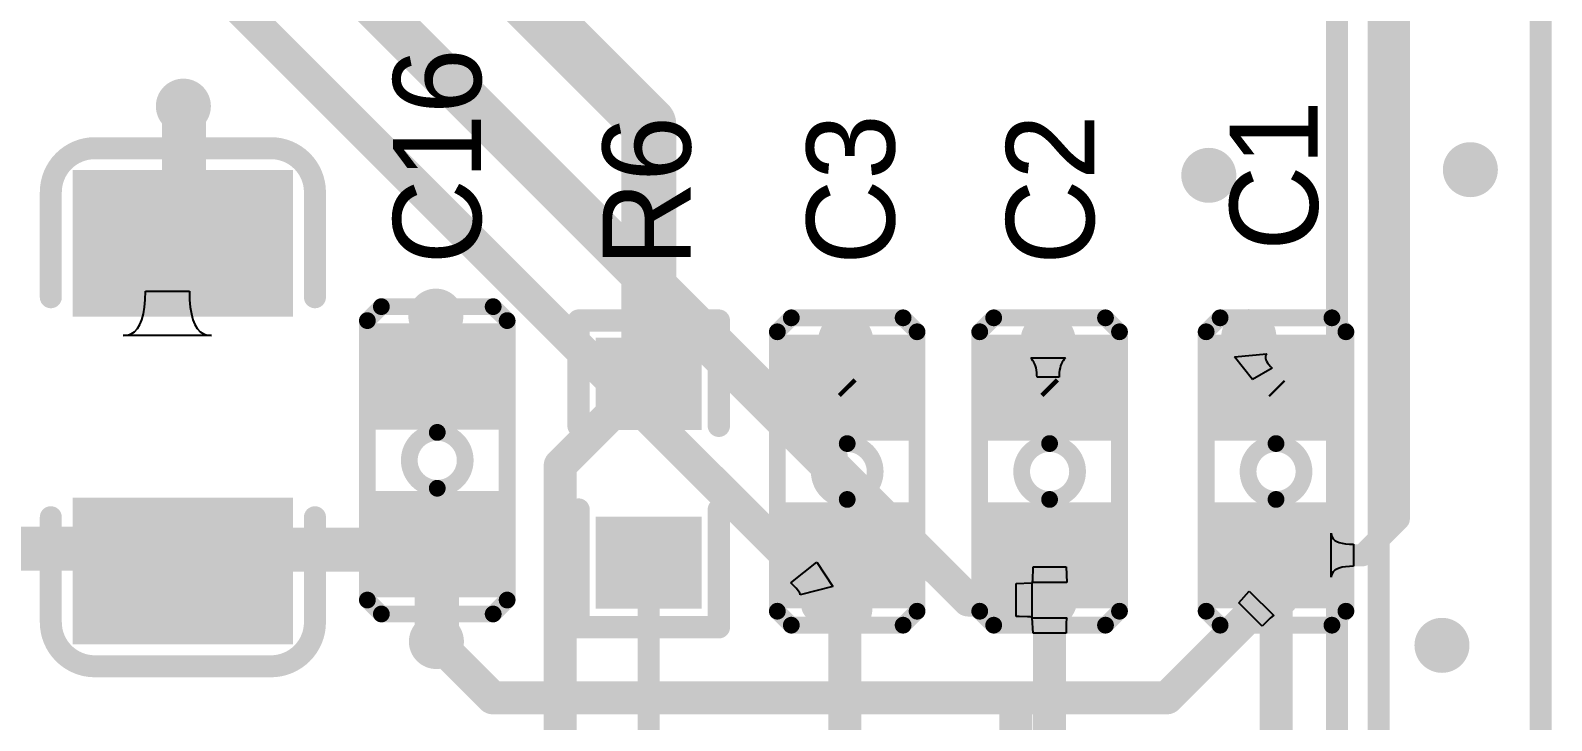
# Model space of a CAD drawing. Extents: x 244 to 457, y 184 to 319.
# Drawn here: x 331.43 to 345.26, y 253.59 to 259.87 of the extents above; entities that cross this region are included whole.
import ezdxf

# ---------------------------------------------------------------- set-up
doc = ezdxf.new("R2010")
doc.units = 0
doc.layers.get('0').update_dxf_attribs({"linetype": 'CONTINUOUS'})
for name, color, linetype in [('BOTTOMLAYER', 5, 'CONTINUOUS'), ('MULTILAYER', 9, 'CONTINUOUS'), ('TOPLAYER', 1, 'CONTINUOUS'), ('TOPOVERLAY', 2, 'CONTINUOUS'), ('TOPPASTE', 8, 'CONTINUOUS'), ('TOPSOLDER', 216, 'CONTINUOUS'), ('VIAHOLELAYER', 16, 'CONTINUOUS')]:
    doc.layers.add(name, color=color, linetype=linetype)

# ---------------------------------------------------------------- blocks, each defined once
blk = doc.blocks.new('R0603_29')
at = {"layer": 'TOPLAYER'}
for points in [[(-1.1303, -0.381), (-0.4953, -0.381), (-1.1303, 0.381), (-0.4953, 0.381)], [(0.4953, -0.381), (1.1303, -0.381), (0.4953, 0.381), (1.1303, 0.381)]]:
    blk.add_solid(points, dxfattribs=at)
at = {"layer": 'TOPOVERLAY', "const_width": 0.2032}
for points in [[(-0.4318, 0.6373926799999999), (-1.38760708, 0.6373926799999999)], [(-1.38760708, -0.6373926799999999), (-1.38760708, 0.6373926799999999)], [(1.39999974, 0.6373926799999999), (0.3302, 0.6373926799999999)], [(1.39999974, -0.6373926799999999), (1.39999974, 0.6373926799999999)], [(-0.4318, -0.6373926799999999), (-1.38760708, -0.6373926799999999)], [(1.39999974, -0.6373926799999999), (0.3302, -0.6373926799999999)]]:
    blk.add_lwpolyline(points, dxfattribs=at)
at = {"layer": 'TOPOVERLAY', "const_width": 0.1016}
for points in [[(-1.43840708, 0.6373926799999999, 1), (-1.33680708, 0.6373926799999999, 1)], [(-1.43840708, 0.6373926799999999, 1), (-1.33680708, 0.6373926799999999, 1)], [(-0.4826, 0.6373926799999999, 1), (-0.381, 0.6373926799999999, 1)], [(0.2794, 0.6373926799999999, 1), (0.381, 0.6373926799999999, 1)], [(1.34919974, 0.6373926799999999, 1), (1.45079974, 0.6373926799999999, 1)], [(1.34919974, 0.6373926799999999, 1), (1.45079974, 0.6373926799999999, 1)], [(-1.43840708, -0.6373926799999999, 1), (-1.33680708, -0.6373926799999999, 1)], [(-1.43840708, -0.6373926799999999, 1), (-1.33680708, -0.6373926799999999, 1)], [(-0.4826, -0.6373926799999999, 1), (-0.381, -0.6373926799999999, 1)], [(0.2794, -0.6373926799999999, 1), (0.381, -0.6373926799999999, 1)], [(1.34919974, -0.6373926799999999, 1), (1.45079974, -0.6373926799999999, 1)], [(1.34919974, -0.6373926799999999, 1), (1.45079974, -0.6373926799999999, 1)]]:
    blk.add_lwpolyline(points, format="xyb", close=True, dxfattribs=at)
at = {"layer": 'TOPPASTE'}
for points in [[(-1.1303, -0.381), (-0.4953, -0.381), (-1.1303, 0.381), (-0.4953, 0.381)], [(0.4953, -0.381), (1.1303, -0.381), (0.4953, 0.381), (1.1303, 0.381)]]:
    blk.add_solid(points, dxfattribs=at)
at = {"layer": 'TOPSOLDER'}
for points in [[(-1.2319, -0.4826), (-0.3937, -0.4826), (-1.2319, 0.4826), (-0.3937, 0.4826)], [(0.3937, -0.4826), (1.2319, -0.4826), (0.3937, 0.4826), (1.2319, 0.4826)]]:
    blk.add_solid(points, dxfattribs=at)
blk = doc.blocks.new('1206_C_49')
at = {"layer": 'TOPLAYER'}
for points in [[(-2.0549997, -0.89999566), (-0.9249994199999999, -0.89999566), (-2.0549997, 0.90000074), (-0.9249994199999999, 0.90000074)], [(0.9249994199999999, -0.89999566), (2.0549997, -0.89999566), (0.9249994199999999, 0.90000074), (2.0549997, 0.90000074)]]:
    blk.add_solid(points, dxfattribs=at)
at = {"layer": 'TOPOVERLAY', "const_width": 0.1999996}
for points in [[(-2.35500418, 0.80000094, -0.4142126324386564), (-1.95500244, 1.20000014)], [(1.9549999, 1.20000014, -0.414213562372877), (2.3549991, 0.80000094)], [(-1.95500244, -1.20000014, -0.4142126324386564), (-2.35500418, -0.80000094)], [(2.3549991, -0.80000094, -0.414213562372877), (1.9549999, -1.20000014)]]:
    blk.add_lwpolyline(points, format="xyb", dxfattribs=at)
at = {"layer": 'TOPOVERLAY', "const_width": 0.0999998}
for points in [[(-2.00500234, 1.20000014, 1), (-1.90500254, 1.20000014, 1)], [(-2.0049998, 1.20000014, 1), (-1.905, 1.20000014, 1)], [(-1.05000044, 1.20000014, 1), (-0.95000064, 1.20000014, 1)], [(0.95000064, 1.20000014, 1), (1.05000044, 1.20000014, 1)], [(1.905, 1.20000014, 1), (2.0049998, 1.20000014, 1)], [(1.905, 1.20000014, 1), (2.0049998, 1.20000014, 1)], [(-2.40500408, 0.80000094, 1), (-2.30500428, 0.80000094, 1)], [(-2.40500154, 0.80000094, 1), (-2.30500174, 0.80000094, 1)], [(2.3049992, 0.80000094, 1), (2.404999, 0.80000094, 1)], [(2.3049992, 0.80000094, 1), (2.404999, 0.80000094, 1)], [(-2.40500408, -0.80000094, 1), (-2.30500428, -0.80000094, 1)], [(-2.40500154, -0.80000094, 1), (-2.30500174, -0.80000094, 1)], [(2.3049992, -0.80000094, 1), (2.404999, -0.80000094, 1)], [(2.3049992, -0.80000094, 1), (2.404999, -0.80000094, 1)], [(-2.00500234, -1.20000014, 1), (-1.90500254, -1.20000014, 1)], [(-2.0049998, -1.20000014, 1), (-1.905, -1.20000014, 1)], [(-1.05000044, -1.20000014, 1), (-0.95000064, -1.20000014, 1)], [(0.95000064, -1.20000014, 1), (1.05000044, -1.20000014, 1)], [(1.905, -1.20000014, 1), (2.0049998, -1.20000014, 1)], [(1.905, -1.20000014, 1), (2.0049998, -1.20000014, 1)]]:
    blk.add_lwpolyline(points, format="xyb", close=True, dxfattribs=at)
at = {"layer": 'TOPOVERLAY', "const_width": 0.1999996}
for points in [[(-1.00000054, 1.20000014), (-1.9549999, 1.20000014)], [(1.9549999, 1.20000014), (1.00000054, 1.20000014)], [(-2.35500164, -0.80000094), (-2.35500164, 0.80000094)], [(2.3549991, -0.80000094), (2.3549991, 0.80000094)], [(-1.00000054, -1.20000014), (-1.9549999, -1.20000014)], [(1.9549999, -1.20000014), (1.00000054, -1.20000014)]]:
    blk.add_lwpolyline(points, dxfattribs=at)
at = {"layer": 'TOPPASTE'}
for points in [[(-2.0549997, -0.89999566), (-0.9249994199999999, -0.89999566), (-2.0549997, 0.90000074), (-0.9249994199999999, 0.90000074)], [(0.9249994199999999, -0.89999566), (2.0549997, -0.89999566), (0.9249994199999999, 0.90000074), (2.0549997, 0.90000074)]]:
    blk.add_solid(points, dxfattribs=at)
at = {"layer": 'TOPSOLDER'}
for points in [[(-2.1565997, -1.00159566), (-0.82339942, -1.00159566), (-2.1565997, 1.00160074), (-0.82339942, 1.00160074)], [(0.82339942, -1.00159566), (2.1565997, -1.00159566), (0.82339942, 1.00160074), (2.1565997, 1.00160074)]]:
    blk.add_solid(points, dxfattribs=at)
blk = doc.blocks.new('C0603_50')
at = {"layer": 'TOPLAYER'}
for points in [[(-1.143, 0.50800254), (-1.143, -0.50799746), (-0.381, 0.50800254), (-0.381, -0.50799746)], [(0.381, 0.50800254), (0.381, -0.50799746), (1.143, 0.50800254), (1.143, -0.50799746)]]:
    blk.add_solid(points, dxfattribs=at)
at = {"layer": 'TOPOVERLAY', "const_width": 0.1524}
for points in [[(-1.27000254, 0.635), (-1.397, 0.50800254)], [(-1.27000254, 0.635), (1.27000254, 0.635)], [(1.27000254, 0.635), (1.397, 0.50800254)], [(-1.397, 0.50800254), (-1.397, -0.50799746)], [(1.397, 0.50800254), (1.397, -0.50799746)], [(-1.397, -0.50799746), (-1.26999746, -0.635)], [(1.397, -0.50799746), (1.26999746, -0.635)], [(-1.26999746, -0.635), (1.26999746, -0.635)]]:
    blk.add_lwpolyline(points, dxfattribs=at)
at = {"layer": 'TOPOVERLAY'}
for points, const_width in [([(-1.30810254, 0.635, 1), (-1.23190254, 0.635, 1)], 0.0762), ([(-1.30810254, 0.635, 1), (-1.23190254, 0.635, 1)], 0.0762), ([(1.23190254, 0.635, 1), (1.30810254, 0.635, 1)], 0.0762), ([(1.23190254, 0.635, 1), (1.30810254, 0.635, 1)], 0.0762), ([(-1.4351, 0.50800254, 1), (-1.3589, 0.50800254, 1)], 0.0762), ([(-1.4351, 0.50800254, 1), (-1.3589, 0.50800254, 1)], 0.0762), ([(1.3589, 0.50800254, 1), (1.4351, 0.50800254, 1)], 0.0762), ([(1.3589, 0.50800254, 1), (1.4351, 0.50800254, 1)], 0.0762), ([(0.254, 2.54e-06, 1), (-0.254, 2.54e-06, 1)], 0.1524), ([(-0.2921, 2.54e-06, 1), (-0.2159, 2.54e-06, 1)], 0.0762), ([(0.2159, 2.54e-06, 1), (0.2921, 2.54e-06, 1)], 0.0762), ([(-1.4351, -0.50799746, 1), (-1.3589, -0.50799746, 1)], 0.0762), ([(-1.4351, -0.50799746, 1), (-1.3589, -0.50799746, 1)], 0.0762), ([(1.3589, -0.50799746, 1), (1.4351, -0.50799746, 1)], 0.0762), ([(1.3589, -0.50799746, 1), (1.4351, -0.50799746, 1)], 0.0762), ([(-1.30809746, -0.635, 1), (-1.23189746, -0.635, 1)], 0.0762), ([(-1.30809746, -0.635, 1), (-1.23189746, -0.635, 1)], 0.0762), ([(1.23189746, -0.635, 1), (1.30809746, -0.635, 1)], 0.0762), ([(1.23189746, -0.635, 1), (1.30809746, -0.635, 1)], 0.0762)]:
    blk.add_lwpolyline(points, format="xyb", close=True, dxfattribs=dict(at, const_width=const_width))
at = {"layer": 'TOPPASTE'}
for points in [[(-1.143, 0.50800254), (-1.143, -0.50799746), (-0.381, 0.50800254), (-0.381, -0.50799746)], [(0.381, 0.50800254), (0.381, -0.50799746), (1.143, 0.50800254), (1.143, -0.50799746)]]:
    blk.add_solid(points, dxfattribs=at)
at = {"layer": 'TOPSOLDER'}
for points in [[(-1.2446, 0.6096025399999999), (-1.2446, -0.6095974599999999), (-0.2794, 0.6096025399999999), (-0.2794, -0.6095974599999999)], [(0.2794, 0.6096025399999999), (0.2794, -0.6095974599999999), (1.2446, 0.6096025399999999), (1.2446, -0.6095974599999999)]]:
    blk.add_solid(points, dxfattribs=at)
blk = doc.blocks.new('C0603_58')
at = {"layer": 'TOPLAYER'}
for points in [[(-1.143, 0.50800254), (-1.143, -0.50799746), (-0.381, 0.50800254), (-0.381, -0.50799746)], [(0.381, 0.50800254), (0.381, -0.50799746), (1.143, 0.50800254), (1.143, -0.50799746)]]:
    blk.add_solid(points, dxfattribs=at)
at = {"layer": 'TOPOVERLAY', "const_width": 0.1524}
for points in [[(-1.27000254, 0.635), (-1.397, 0.50800254)], [(-1.27000254, 0.635), (1.27000254, 0.635)], [(1.27000254, 0.635), (1.397, 0.50800254)], [(-1.397, 0.50800254), (-1.397, -0.50799746)], [(1.397, 0.50800254), (1.397, -0.50799746)], [(-1.397, -0.50799746), (-1.26999746, -0.635)], [(1.397, -0.50799746), (1.26999746, -0.635)], [(-1.26999746, -0.635), (1.26999746, -0.635)]]:
    blk.add_lwpolyline(points, dxfattribs=at)
at = {"layer": 'TOPOVERLAY'}
for points, const_width in [([(-1.30810254, 0.635, 1), (-1.23190254, 0.635, 1)], 0.0762), ([(-1.30810254, 0.635, 1), (-1.23190254, 0.635, 1)], 0.0762), ([(1.23190254, 0.635, 1), (1.30810254, 0.635, 1)], 0.0762), ([(1.23190254, 0.635, 1), (1.30810254, 0.635, 1)], 0.0762), ([(-1.4351, 0.50800254, 1), (-1.3589, 0.50800254, 1)], 0.0762), ([(-1.4351, 0.50800254, 1), (-1.3589, 0.50800254, 1)], 0.0762), ([(1.3589, 0.50800254, 1), (1.4351, 0.50800254, 1)], 0.0762), ([(1.3589, 0.50800254, 1), (1.4351, 0.50800254, 1)], 0.0762), ([(0.254, 2.54e-06, 1), (-0.254, 2.54e-06, 1)], 0.1524), ([(-0.2921, 2.54e-06, 1), (-0.2159, 2.54e-06, 1)], 0.0762), ([(0.2159, 2.54e-06, 1), (0.2921, 2.54e-06, 1)], 0.0762), ([(-1.4351, -0.50799746, 1), (-1.3589, -0.50799746, 1)], 0.0762), ([(-1.4351, -0.50799746, 1), (-1.3589, -0.50799746, 1)], 0.0762), ([(1.3589, -0.50799746, 1), (1.4351, -0.50799746, 1)], 0.0762), ([(1.3589, -0.50799746, 1), (1.4351, -0.50799746, 1)], 0.0762), ([(-1.30809746, -0.635, 1), (-1.23189746, -0.635, 1)], 0.0762), ([(-1.30809746, -0.635, 1), (-1.23189746, -0.635, 1)], 0.0762), ([(1.23189746, -0.635, 1), (1.30809746, -0.635, 1)], 0.0762), ([(1.23189746, -0.635, 1), (1.30809746, -0.635, 1)], 0.0762)]:
    blk.add_lwpolyline(points, format="xyb", close=True, dxfattribs=dict(at, const_width=const_width))
at = {"layer": 'TOPPASTE'}
for points in [[(-1.143, 0.50800254), (-1.143, -0.50799746), (-0.381, 0.50800254), (-0.381, -0.50799746)], [(0.381, 0.50800254), (0.381, -0.50799746), (1.143, 0.50800254), (1.143, -0.50799746)]]:
    blk.add_solid(points, dxfattribs=at)
at = {"layer": 'TOPSOLDER'}
for points in [[(-1.2446, 0.6096025399999999), (-1.2446, -0.6095974599999999), (-0.2794, 0.6096025399999999), (-0.2794, -0.6095974599999999)], [(0.2794, 0.6096025399999999), (0.2794, -0.6095974599999999), (1.2446, 0.6096025399999999), (1.2446, -0.6095974599999999)]]:
    blk.add_solid(points, dxfattribs=at)
blk = doc.blocks.new('C0603_59')
at = {"layer": 'TOPLAYER'}
for points in [[(-1.143, 0.50800254), (-1.143, -0.50799746), (-0.381, 0.50800254), (-0.381, -0.50799746)], [(0.381, 0.50800254), (0.381, -0.50799746), (1.143, 0.50800254), (1.143, -0.50799746)]]:
    blk.add_solid(points, dxfattribs=at)
at = {"layer": 'TOPOVERLAY', "const_width": 0.1524}
for points in [[(-1.27000254, 0.635), (-1.397, 0.50800254)], [(-1.27000254, 0.635), (1.27000254, 0.635)], [(1.27000254, 0.635), (1.397, 0.50800254)], [(-1.397, 0.50800254), (-1.397, -0.50799746)], [(1.397, 0.50800254), (1.397, -0.50799746)], [(-1.397, -0.50799746), (-1.26999746, -0.635)], [(1.397, -0.50799746), (1.26999746, -0.635)], [(-1.26999746, -0.635), (1.26999746, -0.635)]]:
    blk.add_lwpolyline(points, dxfattribs=at)
at = {"layer": 'TOPOVERLAY'}
for points, const_width in [([(-1.30810254, 0.635, 1), (-1.23190254, 0.635, 1)], 0.0762), ([(-1.30810254, 0.635, 1), (-1.23190254, 0.635, 1)], 0.0762), ([(1.23190254, 0.635, 1), (1.30810254, 0.635, 1)], 0.0762), ([(1.23190254, 0.635, 1), (1.30810254, 0.635, 1)], 0.0762), ([(-1.4351, 0.50800254, 1), (-1.3589, 0.50800254, 1)], 0.0762), ([(-1.4351, 0.50800254, 1), (-1.3589, 0.50800254, 1)], 0.0762), ([(1.3589, 0.50800254, 1), (1.4351, 0.50800254, 1)], 0.0762), ([(1.3589, 0.50800254, 1), (1.4351, 0.50800254, 1)], 0.0762), ([(0.254, 2.54e-06, 1), (-0.254, 2.54e-06, 1)], 0.1524), ([(-0.2921, 2.54e-06, 1), (-0.2159, 2.54e-06, 1)], 0.0762), ([(0.2159, 2.54e-06, 1), (0.2921, 2.54e-06, 1)], 0.0762), ([(-1.4351, -0.50799746, 1), (-1.3589, -0.50799746, 1)], 0.0762), ([(-1.4351, -0.50799746, 1), (-1.3589, -0.50799746, 1)], 0.0762), ([(1.3589, -0.50799746, 1), (1.4351, -0.50799746, 1)], 0.0762), ([(1.3589, -0.50799746, 1), (1.4351, -0.50799746, 1)], 0.0762), ([(-1.30809746, -0.635, 1), (-1.23189746, -0.635, 1)], 0.0762), ([(-1.30809746, -0.635, 1), (-1.23189746, -0.635, 1)], 0.0762), ([(1.23189746, -0.635, 1), (1.30809746, -0.635, 1)], 0.0762), ([(1.23189746, -0.635, 1), (1.30809746, -0.635, 1)], 0.0762)]:
    blk.add_lwpolyline(points, format="xyb", close=True, dxfattribs=dict(at, const_width=const_width))
at = {"layer": 'TOPPASTE'}
for points in [[(-1.143, 0.50800254), (-1.143, -0.50799746), (-0.381, 0.50800254), (-0.381, -0.50799746)], [(0.381, 0.50800254), (0.381, -0.50799746), (1.143, 0.50800254), (1.143, -0.50799746)]]:
    blk.add_solid(points, dxfattribs=at)
at = {"layer": 'TOPSOLDER'}
for points in [[(-1.2446, 0.6096025399999999), (-1.2446, -0.6095974599999999), (-0.2794, 0.6096025399999999), (-0.2794, -0.6095974599999999)], [(0.2794, 0.6096025399999999), (0.2794, -0.6095974599999999), (1.2446, 0.6096025399999999), (1.2446, -0.6095974599999999)]]:
    blk.add_solid(points, dxfattribs=at)
blk = doc.blocks.new('C0603_60')
at = {"layer": 'TOPLAYER'}
for points in [[(-1.143, 0.50800254), (-1.143, -0.50799746), (-0.381, 0.50800254), (-0.381, -0.50799746)], [(0.381, 0.50800254), (0.381, -0.50799746), (1.143, 0.50800254), (1.143, -0.50799746)]]:
    blk.add_solid(points, dxfattribs=at)
at = {"layer": 'TOPOVERLAY', "const_width": 0.1524}
for points in [[(-1.27000254, 0.635), (-1.397, 0.50800254)], [(-1.27000254, 0.635), (1.27000254, 0.635)], [(1.27000254, 0.635), (1.397, 0.50800254)], [(-1.397, 0.50800254), (-1.397, -0.50799746)], [(1.397, 0.50800254), (1.397, -0.50799746)], [(-1.397, -0.50799746), (-1.26999746, -0.635)], [(1.397, -0.50799746), (1.26999746, -0.635)], [(-1.26999746, -0.635), (1.26999746, -0.635)]]:
    blk.add_lwpolyline(points, dxfattribs=at)
at = {"layer": 'TOPOVERLAY'}
for points, const_width in [([(-1.30810254, 0.635, 1), (-1.23190254, 0.635, 1)], 0.0762), ([(-1.30810254, 0.635, 1), (-1.23190254, 0.635, 1)], 0.0762), ([(1.23190254, 0.635, 1), (1.30810254, 0.635, 1)], 0.0762), ([(1.23190254, 0.635, 1), (1.30810254, 0.635, 1)], 0.0762), ([(-1.4351, 0.50800254, 1), (-1.3589, 0.50800254, 1)], 0.0762), ([(-1.4351, 0.50800254, 1), (-1.3589, 0.50800254, 1)], 0.0762), ([(1.3589, 0.50800254, 1), (1.4351, 0.50800254, 1)], 0.0762), ([(1.3589, 0.50800254, 1), (1.4351, 0.50800254, 1)], 0.0762), ([(0.254, 2.54e-06, 1), (-0.254, 2.54e-06, 1)], 0.1524), ([(-0.2921, 2.54e-06, 1), (-0.2159, 2.54e-06, 1)], 0.0762), ([(0.2159, 2.54e-06, 1), (0.2921, 2.54e-06, 1)], 0.0762), ([(-1.4351, -0.50799746, 1), (-1.3589, -0.50799746, 1)], 0.0762), ([(-1.4351, -0.50799746, 1), (-1.3589, -0.50799746, 1)], 0.0762), ([(1.3589, -0.50799746, 1), (1.4351, -0.50799746, 1)], 0.0762), ([(1.3589, -0.50799746, 1), (1.4351, -0.50799746, 1)], 0.0762), ([(-1.30809746, -0.635, 1), (-1.23189746, -0.635, 1)], 0.0762), ([(-1.30809746, -0.635, 1), (-1.23189746, -0.635, 1)], 0.0762), ([(1.23189746, -0.635, 1), (1.30809746, -0.635, 1)], 0.0762), ([(1.23189746, -0.635, 1), (1.30809746, -0.635, 1)], 0.0762)]:
    blk.add_lwpolyline(points, format="xyb", close=True, dxfattribs=dict(at, const_width=const_width))
at = {"layer": 'TOPPASTE'}
for points in [[(-1.143, 0.50800254), (-1.143, -0.50799746), (-0.381, 0.50800254), (-0.381, -0.50799746)], [(0.381, 0.50800254), (0.381, -0.50799746), (1.143, 0.50800254), (1.143, -0.50799746)]]:
    blk.add_solid(points, dxfattribs=at)
at = {"layer": 'TOPSOLDER'}
for points in [[(-1.2446, 0.6096025399999999), (-1.2446, -0.6095974599999999), (-0.2794, 0.6096025399999999), (-0.2794, -0.6095974599999999)], [(0.2794, 0.6096025399999999), (0.2794, -0.6095974599999999), (1.2446, 0.6096025399999999), (1.2446, -0.6095974599999999)]]:
    blk.add_solid(points, dxfattribs=at)

msp = doc.modelspace()

# ---------------------------------------------------------------- linework, layer by layer
at = {"layer": 'BOTTOMLAYER'}
for p, q in [((338.34235862, 254.84490814), (338.57839066, 255.03313992)), ((338.57839066, 255.03313992), (338.7232494, 254.8094853)), ((338.38992012, 254.795147), (338.34235862, 254.84490814)), ((338.41116214, 254.76999084), (338.38992012, 254.795147)), ((338.41864244, 254.75981814), (338.41116214, 254.76999084)), ((338.42403232, 254.75125072), (338.41864244, 254.75981814)), ((338.4273267, 254.74428604), (338.42403232, 254.75125072)), ((338.42852812, 254.73892664), (338.4273267, 254.74428604)), ((338.7232494, 254.8094853), (338.42763912, 254.73516998)), ((340.3912928, 254.83799934), (340.53331436, 254.84549996)), ((340.3912928, 254.53799994), (340.3912928, 254.83799934)), ((340.53331436, 254.84549996), (340.53331436, 254.53049932)), ((342.41288896, 254.66322702), (342.50801196, 254.76895452)), ((342.50801196, 254.76895452), (342.73074964, 254.54621684)), ((338.42763912, 254.73516998), (338.42852812, 254.73892664)), ((342.62502214, 254.45109384), (342.41288896, 254.66322702)), ((340.41695442, 254.53792374), (340.3912928, 254.53799994)), ((340.49413486, 254.53612542), (340.41695442, 254.53792374)), ((340.51744698, 254.53432456), (340.49413486, 254.53612542)), ((340.52528288, 254.53319934), (340.51744698, 254.53432456)), ((340.53057116, 254.53192426), (340.52528288, 254.53319934)), ((340.53331436, 254.53049932), (340.53057116, 254.53192426)), ((342.6432187, 254.46918626), (342.62502214, 254.45109384)), ((342.69906822, 254.52248816), (342.6432187, 254.46918626)), ((342.71682282, 254.53770022), (342.69906822, 254.52248816)), ((342.72316012, 254.54244494), (342.71682282, 254.53770022)), ((342.72780324, 254.54528466), (342.72316012, 254.54244494)), ((342.73074964, 254.54621684), (342.72780324, 254.54528466))]:
    msp.add_line(p, q, dxfattribs=at)
for points, const_width in [([(331.0660003, 263.57799964), (338.6606003, 255.98339964)], 0.3999992), ([(343.684606, 250.93496168), (343.684606, 261.55119394)], 0.1999996), ([(343.3068064, 252.14600574), (343.3068064, 261.39470454)], 0.1999996), ([(333.0472003, 260.35219964), (338.58710032, 254.81229962)], 0.2999994), ([(338.6606003, 255.98339964), (339.9560003, 254.68799964)], 0.2999994), ([(338.58710032, 254.6404991), (338.58710032, 254.81229962)], 0.2999994), ([(341.76079476, 253.79899964), (342.73300008, 254.77120496)], 0.2999994), ([(338.58710032, 254.6404991), (338.61579978, 254.61179964)], 0.2999994), ([(339.9560003, 254.68799964), (340.6939973, 254.68799964)], 0.2999994), ([(335.12219742, 254.31059628), (335.63379406, 253.79899964)], 0.2999994), ([(335.63379406, 253.79899964), (340.3878003, 253.79899964)], 0.2999994), ([(340.3878003, 253.79899964), (341.76079476, 253.79899964)], 0.2999994), ([(340.3878003, 249.08979138), (340.3878003, 253.79899964)], 0.2999994)]:
    msp.add_lwpolyline(points, dxfattribs=dict(at, const_width=const_width))
for points, const_width in [([(332.69799856, 259.17760204, 1), (332.94799552, 259.17760204, 1)], 0.2499995), ([(342.01540182, 258.54879964, 1), (342.26539878, 258.54879964, 1)], 0.2499995), ([(344.3923516, 258.60020416, 1), (344.64234856, 258.60020416, 1)], 0.2499995), ([(334.99223832, 257.26895968, 1), (335.24223528, 257.26895968, 1)], 0.2499995), ([(338.71591134, 257.04909474, 1), (338.9659083, 257.04909474, 1)], 0.2499995), ([(340.55489166, 257.04909982, 1), (340.80488862, 257.04909982, 1)], 0.2499995), ([(342.379046, 257.08242208, 1), (342.62904296, 257.08242208, 1)], 0.2499995), ([(338.5606005, 255.98339964, 1), (338.7606001, 255.98339964, 1)], 0.1999996), ([(338.58560172, 255.98339964, 1), (338.73559888, 255.98339964, 1)], 0.1499997), ([(342.6080016, 254.77120496, 1), (342.85799856, 254.77120496, 1)], 0.2499995), ([(338.51210174, 254.81229962, 1), (338.6620989, 254.81229962, 1)], 0.1499997), ([(338.51210174, 254.81229962, 1), (338.6620989, 254.81229962, 1)], 0.1499997), ([(340.56899882, 254.68799964, 1), (340.81899578, 254.68799964, 1)], 0.2499995), ([(342.6580015, 254.77120496, 1), (342.80799866, 254.77120496, 1)], 0.1499997), ([(338.51210174, 254.6404991, 1), (338.6620989, 254.6404991, 1)], 0.1499997), ([(338.51210174, 254.6404991, 1), (338.6620989, 254.6404991, 1)], 0.1499997), ([(338.5408012, 254.61179964, 1), (338.69079836, 254.61179964, 1)], 0.1499997), ([(338.70921844, 254.61179456, 1), (338.9592154, 254.61179456, 1)], 0.2499995), ([(339.88100172, 254.68799964, 1), (340.03099888, 254.68799964, 1)], 0.1499997), ([(339.88100172, 254.68799964, 1), (340.03099888, 254.68799964, 1)], 0.1499997), ([(340.61899872, 254.68799964, 1), (340.76899588, 254.68799964, 1)], 0.1499997), ([(334.99719894, 254.31059628, 1), (335.2471959, 254.31059628, 1)], 0.2499995), ([(344.13440952, 254.27598624, 1), (344.38440648, 254.27598624, 1)], 0.2499995), ([(335.04719884, 254.31059628, 1), (335.197196, 254.31059628, 1)], 0.1499997), ([(335.55879548, 253.79899964, 1), (335.70879264, 253.79899964, 1)], 0.1499997), ([(335.55879548, 253.79899964, 1), (335.70879264, 253.79899964, 1)], 0.1499997), ([(340.31280172, 253.79899964, 1), (340.46279888, 253.79899964, 1)], 0.1499997), ([(340.31280172, 253.79899964, 1), (340.46279888, 253.79899964, 1)], 0.1499997), ([(340.31280172, 253.79899964, 1), (340.46279888, 253.79899964, 1)], 0.1499997), ([(341.68579618, 253.79899964, 1), (341.83579334, 253.79899964, 1)], 0.1499997), ([(341.68579618, 253.79899964, 1), (341.83579334, 253.79899964, 1)], 0.1499997)]:
    msp.add_lwpolyline(points, format="xyb", close=True, dxfattribs=dict(at, const_width=const_width))
at = {"layer": 'MULTILAYER', "const_width": 0.2499995}
for points in [[(332.69799856, 259.17760204, 1), (332.94799552, 259.17760204, 1)], [(342.01540182, 258.54879964, 1), (342.26539878, 258.54879964, 1)], [(344.3923516, 258.60020416, 1), (344.64234856, 258.60020416, 1)], [(334.99223832, 257.26895968, 1), (335.24223528, 257.26895968, 1)], [(338.71591134, 257.04909474, 1), (338.9659083, 257.04909474, 1)], [(340.55489166, 257.04909982, 1), (340.80488862, 257.04909982, 1)], [(342.379046, 257.08242208, 1), (342.62904296, 257.08242208, 1)], [(342.6080016, 254.77120496, 1), (342.85799856, 254.77120496, 1)], [(340.56899882, 254.68799964, 1), (340.81899578, 254.68799964, 1)], [(338.70921844, 254.61179456, 1), (338.9592154, 254.61179456, 1)], [(334.99719894, 254.31059628, 1), (335.2471959, 254.31059628, 1)], [(344.13440952, 254.27598624, 1), (344.38440648, 254.27598624, 1)]]:
    msp.add_lwpolyline(points, format="xyb", close=True, dxfattribs=at)
at = {"layer": 'TOPLAYER'}
for p, q in [((332.4694011, 257.3492567), (332.47540312, 257.41777574)), ((332.47540312, 257.41777574), (332.4774021, 257.4943542)), ((332.4774021, 257.4943542), (332.8774013, 257.4943542)), ((332.8774013, 257.4943542), (332.87940028, 257.41777574)), ((332.87940028, 257.41777574), (332.8854023, 257.3492567)), ((332.4274022, 257.1920688), (332.44540318, 257.2364045)), ((332.44540318, 257.2364045), (332.45940112, 257.28879962)), ((332.45940112, 257.28879962), (332.4694011, 257.3492567)), ((332.8854023, 257.3492567), (332.89540228, 257.28879962)), ((332.89540228, 257.28879962), (332.90940022, 257.2364045)), ((332.90940022, 257.2364045), (332.9274012, 257.1920688)), ((332.2774025, 257.091307), (332.31540344, 257.09533798)), ((333.0774009, 257.091307), (332.2774025, 257.091307)), ((332.31540344, 257.09533798), (332.34940134, 257.10742838)), ((332.34940134, 257.10742838), (332.37940128, 257.12758074)), ((332.37940128, 257.12758074), (332.40540326, 257.15579506)), ((332.40540326, 257.15579506), (332.4274022, 257.1920688)), ((332.9274012, 257.1920688), (332.94940014, 257.15579506)), ((332.94940014, 257.15579506), (332.97540212, 257.12758074)), ((332.97540212, 257.12758074), (333.00540206, 257.10742838)), ((333.00540206, 257.10742838), (333.03939996, 257.09533798)), ((333.03939996, 257.09533798), (333.0774009, 257.091307)), ((340.53331436, 256.87651444), (340.52238982, 256.88841688)), ((340.52238982, 256.88841688), (340.83739046, 256.88841688)), ((340.54309082, 256.86334708), (340.53331436, 256.87651444)), ((340.55171666, 256.84891734), (340.54309082, 256.86334708)), ((340.55918934, 256.83322522), (340.55171666, 256.84891734)), ((340.56551648, 256.81626818), (340.55918934, 256.83322522)), ((340.57069046, 256.79804876), (340.56551648, 256.81626818)), ((340.7942638, 256.81626818), (340.78908982, 256.79804876)), ((340.80059094, 256.83322522), (340.7942638, 256.81626818)), ((340.80806362, 256.84891734), (340.80059094, 256.83322522)), ((340.81668946, 256.86334708), (340.80806362, 256.84891734)), ((340.82646592, 256.87651444), (340.81668946, 256.86334708)), ((340.83739046, 256.88841688), (340.82646592, 256.87651444)), ((342.3751471, 256.8980003), (342.66728012, 256.92757098)), ((342.53697304, 256.69140178), (342.3751471, 256.8980003)), ((342.65621842, 256.90852352), (342.65460552, 256.89759136)), ((342.65460552, 256.89759136), (342.65560628, 256.8857194)), ((342.65560628, 256.8857194), (342.65921816, 256.8729051)), ((342.66044498, 256.91851842), (342.65621842, 256.90852352)), ((342.65921816, 256.8729051), (342.6654437, 256.85915354)), ((342.66728012, 256.92757098), (342.66044498, 256.91851842)), ((342.6654437, 256.85915354), (342.67428036, 256.84446218)), ((342.67428036, 256.84446218), (342.68572814, 256.82883102)), ((342.68572814, 256.82883102), (342.69978958, 256.8122626)), ((342.69978958, 256.8122626), (342.71646468, 256.79475184)), ((340.57471636, 256.77856696), (340.57069046, 256.79804876)), ((340.5775891, 256.75782278), (340.57471636, 256.77856696)), ((340.5793163, 256.73581622), (340.5775891, 256.75782278)), ((340.57989034, 256.71254474), (340.5793163, 256.73581622)), ((340.77988994, 256.71254474), (340.57989034, 256.71254474)), ((340.78046398, 256.73581622), (340.77988994, 256.71254474)), ((340.78219118, 256.75782278), (340.78046398, 256.73581622)), ((340.78506392, 256.77856696), (340.78219118, 256.75782278)), ((340.78908982, 256.79804876), (340.78506392, 256.77856696)), ((342.71646468, 256.79475184), (342.53697304, 256.69140178)), ((343.25329876, 254.89440004), (343.25329876, 255.29439924)), ((343.25329876, 255.29439924), (343.25532822, 255.27540004)), ((343.25532822, 255.27540004), (343.26142168, 255.25839982)), ((343.26142168, 255.25839982), (343.27157406, 255.24339858)), ((343.27157406, 255.24339858), (343.28578536, 255.23039886)), ((343.28578536, 255.23039886), (343.30406066, 255.21939812)), ((343.30406066, 255.21939812), (343.32639488, 255.2103989)), ((343.32639488, 255.2103989), (343.3527931, 255.20339866)), ((343.3527931, 255.20339866), (343.38325024, 255.19839994)), ((343.38325024, 255.19839994), (343.4177663, 255.1954002)), ((343.4177663, 255.1954002), (343.45634636, 255.19439944)), ((343.45634636, 255.19439944), (343.45634636, 254.99439984)), ((340.54032222, 254.86454996), (340.54212308, 254.88786208)), ((340.54212308, 254.88786208), (340.5439214, 254.96504252)), ((340.5439214, 254.96504252), (340.5439976, 254.99070414)), ((340.5439976, 254.99070414), (340.843997, 254.99070414)), ((340.843997, 254.99070414), (340.85149762, 254.84868258)), ((343.25532822, 254.91339924), (343.25329876, 254.89440004)), ((343.26142168, 254.93039946), (343.25532822, 254.91339924)), ((343.27157406, 254.9454007), (343.26142168, 254.93039946)), ((343.28578536, 254.95840042), (343.27157406, 254.9454007)), ((343.30406066, 254.96940116), (343.28578536, 254.95840042)), ((343.32639488, 254.97840038), (343.30406066, 254.96940116)), ((343.3527931, 254.98540062), (343.32639488, 254.97840038)), ((343.38325024, 254.99039934), (343.3527931, 254.98540062)), ((343.4177663, 254.99339908), (343.38325024, 254.99039934)), ((343.45634636, 254.99439984), (343.4177663, 254.99339908)), ((340.53649698, 254.84868258), (340.53792192, 254.85142578)), ((340.85149762, 254.84868258), (340.53649698, 254.84868258)), ((340.53792192, 254.85142578), (340.539197, 254.85671406)), ((340.539197, 254.85671406), (340.54032222, 254.86454996)), ((340.5439976, 254.38529514), (340.53649698, 254.5273167)), ((340.53649698, 254.5273167), (340.85149762, 254.5273167)), ((340.84587152, 254.4881372), (340.8440732, 254.41095676)), ((340.84767238, 254.51144932), (340.84587152, 254.4881372)), ((340.8487976, 254.51928522), (340.84767238, 254.51144932)), ((340.85007268, 254.5245735), (340.8487976, 254.51928522)), ((340.85149762, 254.5273167), (340.85007268, 254.5245735)), ((340.843997, 254.38529514), (340.5439976, 254.38529514)), ((340.8440732, 254.41095676), (340.843997, 254.38529514))]:
    msp.add_line(p, q, dxfattribs=at)
for points, const_width in [([(345.15519996, 242.72459964), (345.15519996, 265.27206788)], 0.1999996), ([(343.8676003, 255.42459964), (343.8676003, 262.84139964)], 0.1999996), ([(334.7236003, 261.34279964), (337.05113184, 259.0152681)], 0.499999), ([(332.82299704, 259.17760204), (332.8298017, 259.17079738)], 0.3999992), ([(332.8298017, 257.86520436), (332.8298017, 259.17079738)], 0.3999992), ([(337.05113184, 256.6531824), (337.05113184, 259.0152681)], 0.499999), ([(335.1172368, 257.26895968), (335.12361728, 257.2625792)], 0.3999992), ([(335.12361728, 256.72638012), (335.12361728, 257.2625792)], 0.3999992), ([(338.84090982, 256.63250172), (338.84090982, 257.04909474)], 0.1999996), ([(340.67989014, 256.6325068), (340.67989014, 257.04909982)], 0.1999996), ([(342.50404448, 256.86574992), (342.50404448, 257.08242208)], 0.1999996), ([(342.50404448, 256.86574992), (342.75139476, 256.61839964)], 0.1999996), ([(335.12361728, 256.72638012), (335.12999776, 256.71999964)], 0.3999992), ([(336.2476003, 255.91315086), (336.98763184, 256.6531824)], 0.2999994), ([(336.98763184, 256.6531824), (337.05113184, 256.6531824)], 0.2999994), ([(338.84090982, 256.63250172), (338.85501698, 256.61839456)], 0.1999996), ([(338.85501698, 256.61839456), (338.86912414, 256.6042874)], 0.1999996), ([(340.67989014, 256.6325068), (340.6939973, 256.61839964)], 0.1999996), ([(340.6939973, 256.61839964), (340.70810446, 256.60429248)], 0.1999996), ([(342.75139476, 256.61839964), (342.76550192, 256.60429248)], 0.1999996), ([(336.2476003, 252.79999986), (336.2476003, 255.91315086)], 0.2999994), ([(343.5374003, 255.09439964), (343.8676003, 255.42459964)], 0.1999996), ([(324.02740376, 255.15440206), (332.66620284, 255.15440206)], 0.3999992), ([(333.17420284, 255.14460274), (334.9473997, 255.14460274)], 0.3999992), ([(335.12609886, 254.31449772), (335.12609886, 255.19210074)], 0.3999992), ([(340.6939973, 254.68799964), (340.6939973, 255.09439964)], 0.2999994), ([(342.75139476, 254.77120496), (342.75139476, 255.09439964)], 0.2999994), ([(342.75139476, 255.09439964), (343.5374003, 255.09439964)], 0.1999996), ([(337.05113184, 252.6906681), (337.05113184, 255.0275824)], 0.1999996), ([(342.73300008, 254.77120496), (342.75139476, 254.77120496)], 0.2999994), ([(342.75139476, 252.17220584), (342.75139476, 254.77120496)], 0.2999994), ([(338.83421692, 252.81258302), (338.83421692, 254.61179456)], 0.2999994), ([(340.6939973, 253.44200264), (340.6939973, 254.68799964)], 0.2999994), ([(335.12219742, 254.31059628), (335.12609886, 254.31449772)], 0.3999992)]:
    msp.add_lwpolyline(points, dxfattribs=dict(at, const_width=const_width))
for points, const_width in [([(332.69799856, 259.17760204, 1), (332.94799552, 259.17760204, 1)], 0.2499995), ([(332.72299724, 259.17760204, 1), (332.92299684, 259.17760204, 1)], 0.1999996), ([(332.7298019, 259.17079738, 1), (332.9298015, 259.17079738, 1)], 0.1999996), ([(332.7298019, 259.17079738, 1), (332.9298015, 259.17079738, 1)], 0.1999996), ([(336.92613336, 259.0152681, 1), (337.17613032, 259.0152681, 1)], 0.2499995), ([(336.92613336, 259.0152681, 1), (337.17613032, 259.0152681, 1)], 0.2499995), ([(342.01540182, 258.54879964, 1), (342.26539878, 258.54879964, 1)], 0.2499995), ([(344.3923516, 258.60020416, 1), (344.64234856, 258.60020416, 1)], 0.2499995), ([(332.7298019, 257.86520436, 1), (332.9298015, 257.86520436, 1)], 0.1999996), ([(334.99223832, 257.26895968, 1), (335.24223528, 257.26895968, 1)], 0.2499995), ([(335.017237, 257.26895968, 1), (335.2172366, 257.26895968, 1)], 0.1999996), ([(335.02361748, 257.2625792, 1), (335.22361708, 257.2625792, 1)], 0.1999996), ([(335.02361748, 257.2625792, 1), (335.22361708, 257.2625792, 1)], 0.1999996), ([(338.71591134, 257.04909474, 1), (338.9659083, 257.04909474, 1)], 0.2499995), ([(340.55489166, 257.04909982, 1), (340.80488862, 257.04909982, 1)], 0.2499995), ([(342.379046, 257.08242208, 1), (342.62904296, 257.08242208, 1)], 0.2499995), ([(338.79090992, 257.04909474, 1), (338.89090972, 257.04909474, 1)], 0.0999998), ([(340.62989024, 257.04909982, 1), (340.72989004, 257.04909982, 1)], 0.0999998), ([(342.45404458, 257.08242208, 1), (342.55404438, 257.08242208, 1)], 0.0999998), ([(342.45404458, 256.86574992, 1), (342.55404438, 256.86574992, 1)], 0.0999998), ([(342.45404458, 256.86574992, 1), (342.55404438, 256.86574992, 1)], 0.0999998), ([(335.02361748, 256.72638012, 1), (335.22361708, 256.72638012, 1)], 0.1999996), ([(335.02361748, 256.72638012, 1), (335.22361708, 256.72638012, 1)], 0.1999996), ([(335.02999796, 256.71999964, 1), (335.22999756, 256.71999964, 1)], 0.1999996), ([(336.92613336, 256.6531824, 1), (337.17613032, 256.6531824, 1)], 0.2499995), ([(336.91263326, 256.6531824, 1), (337.06263042, 256.6531824, 1)], 0.1499997), ([(336.91263326, 256.6531824, 1), (337.06263042, 256.6531824, 1)], 0.1499997), ([(336.97613326, 256.6531824, 1), (337.12613042, 256.6531824, 1)], 0.1499997), ([(338.79090992, 256.63250172, 1), (338.89090972, 256.63250172, 1)], 0.0999998), ([(338.79090992, 256.63250172, 1), (338.89090972, 256.63250172, 1)], 0.0999998), ([(338.80501708, 256.61839456, 1), (338.90501688, 256.61839456, 1)], 0.0999998), ([(338.80501708, 256.61839456, 1), (338.90501688, 256.61839456, 1)], 0.0999998), ([(338.81912424, 256.6042874, 1), (338.91912404, 256.6042874, 1)], 0.0999998), ([(340.62989024, 256.6325068, 1), (340.72989004, 256.6325068, 1)], 0.0999998), ([(340.62989024, 256.6325068, 1), (340.72989004, 256.6325068, 1)], 0.0999998), ([(340.6439974, 256.61839964, 1), (340.7439972, 256.61839964, 1)], 0.0999998), ([(340.6439974, 256.61839964, 1), (340.7439972, 256.61839964, 1)], 0.0999998), ([(340.65810456, 256.60429248, 1), (340.75810436, 256.60429248, 1)], 0.0999998), ([(342.70139486, 256.61839964, 1), (342.80139466, 256.61839964, 1)], 0.0999998), ([(342.70139486, 256.61839964, 1), (342.80139466, 256.61839964, 1)], 0.0999998), ([(342.71550202, 256.60429248, 1), (342.81550182, 256.60429248, 1)], 0.0999998), ([(336.17260172, 255.91315086, 1), (336.32259888, 255.91315086, 1)], 0.1499997), ([(336.17260172, 255.91315086, 1), (336.32259888, 255.91315086, 1)], 0.1499997), ([(343.8176004, 255.42459964, 1), (343.9176002, 255.42459964, 1)], 0.0999998), ([(343.8176004, 255.42459964, 1), (343.9176002, 255.42459964, 1)], 0.0999998), ([(332.56620304, 255.15440206, 1), (332.76620264, 255.15440206, 1)], 0.1999996), ([(333.07420304, 255.14460274, 1), (333.27420264, 255.14460274, 1)], 0.1999996), ([(334.8473999, 255.14460274, 1), (335.0473995, 255.14460274, 1)], 0.1999996), ([(335.02609906, 255.19210074, 1), (335.22609866, 255.19210074, 1)], 0.1999996), ([(340.61899872, 255.09439964, 1), (340.76899588, 255.09439964, 1)], 0.1499997), ([(342.67639618, 255.09439964, 1), (342.82639334, 255.09439964, 1)], 0.1499997), ([(342.70139486, 255.09439964, 1), (342.80139466, 255.09439964, 1)], 0.0999998), ([(343.4874004, 255.09439964, 1), (343.5874002, 255.09439964, 1)], 0.0999998), ([(343.4874004, 255.09439964, 1), (343.5874002, 255.09439964, 1)], 0.0999998), ([(337.00113194, 255.0275824, 1), (337.10113174, 255.0275824, 1)], 0.0999998), ([(342.6080016, 254.77120496, 1), (342.85799856, 254.77120496, 1)], 0.2499995), ([(340.56899882, 254.68799964, 1), (340.81899578, 254.68799964, 1)], 0.2499995), ([(342.6580015, 254.77120496, 1), (342.80799866, 254.77120496, 1)], 0.1499997), ([(342.67639618, 254.77120496, 1), (342.82639334, 254.77120496, 1)], 0.1499997), ([(342.67639618, 254.77120496, 1), (342.82639334, 254.77120496, 1)], 0.1499997), ([(342.67639618, 254.77120496, 1), (342.82639334, 254.77120496, 1)], 0.1499997), ([(338.70921844, 254.61179456, 1), (338.9592154, 254.61179456, 1)], 0.2499995), ([(338.75921834, 254.61179456, 1), (338.9092155, 254.61179456, 1)], 0.1499997), ([(340.61899872, 254.68799964, 1), (340.76899588, 254.68799964, 1)], 0.1499997), ([(340.61899872, 254.68799964, 1), (340.76899588, 254.68799964, 1)], 0.1499997), ([(334.99719894, 254.31059628, 1), (335.2471959, 254.31059628, 1)], 0.2499995), ([(335.02219762, 254.31059628, 1), (335.22219722, 254.31059628, 1)], 0.1999996), ([(335.02609906, 254.31449772, 1), (335.22609866, 254.31449772, 1)], 0.1999996), ([(335.02609906, 254.31449772, 1), (335.22609866, 254.31449772, 1)], 0.1999996), ([(344.13440952, 254.27598624, 1), (344.38440648, 254.27598624, 1)], 0.2499995)]:
    msp.add_lwpolyline(points, format="xyb", close=True, dxfattribs=dict(at, const_width=const_width))
at = {"layer": 'VIAHOLELAYER', "const_width": 0.1499997}
for points in [[(332.74799846, 259.17760204, 1), (332.89799562, 259.17760204, 1)], [(344.4423515, 258.60020416, 1), (344.59234866, 258.60020416, 1)], [(342.06540172, 258.54879964, 1), (342.21539888, 258.54879964, 1)], [(335.04223822, 257.26895968, 1), (335.19223538, 257.26895968, 1)], [(342.4290459, 257.08242208, 1), (342.57904306, 257.08242208, 1)], [(338.76591124, 257.04909474, 1), (338.9159084, 257.04909474, 1)], [(340.60489156, 257.04909982, 1), (340.75488872, 257.04909982, 1)], [(342.6580015, 254.77120496, 1), (342.80799866, 254.77120496, 1)], [(338.75921834, 254.61179456, 1), (338.9092155, 254.61179456, 1)], [(340.61899872, 254.68799964, 1), (340.76899588, 254.68799964, 1)], [(335.04719884, 254.31059628, 1), (335.197196, 254.31059628, 1)], [(344.18440942, 254.27598624, 1), (344.33440658, 254.27598624, 1)]]:
    msp.add_lwpolyline(points, format="xyb", close=True, dxfattribs=at)

# ---------------------------------------------------------------- block references
for name, p, rotation in [('1206_C_49', (332.8186003, 256.44059964), 270), ('C0603_50', (335.1300003, 255.95799964), 90), ('R0603_29', (337.05113184, 255.8403824), 270), ('C0603_58', (338.85501952, 255.85639456), 90), ('C0603_59', (340.69399984, 255.85639964), 90), ('C0603_60', (342.7513973, 255.85639964), 90)]:
    msp.add_blockref(name, p, dxfattribs=dict(rotation=rotation))

# ---------------------------------------------------------------- texts
at = {"layer": 'TOPOVERLAY'}
for s, p in [('C16', (335.52859742, 257.73959628)), ('C1', (343.1310003, 257.86299964)), ('R6', (337.43213184, 257.7199824)), ('C3', (339.28541744, 257.73599456)), ('C2', (341.0990003, 257.73599964))]:
    msp.add_text(s, height=0.80000094, rotation=90, dxfattribs=at).set_placement(p)

doc.saveas('drawing.dxf')
